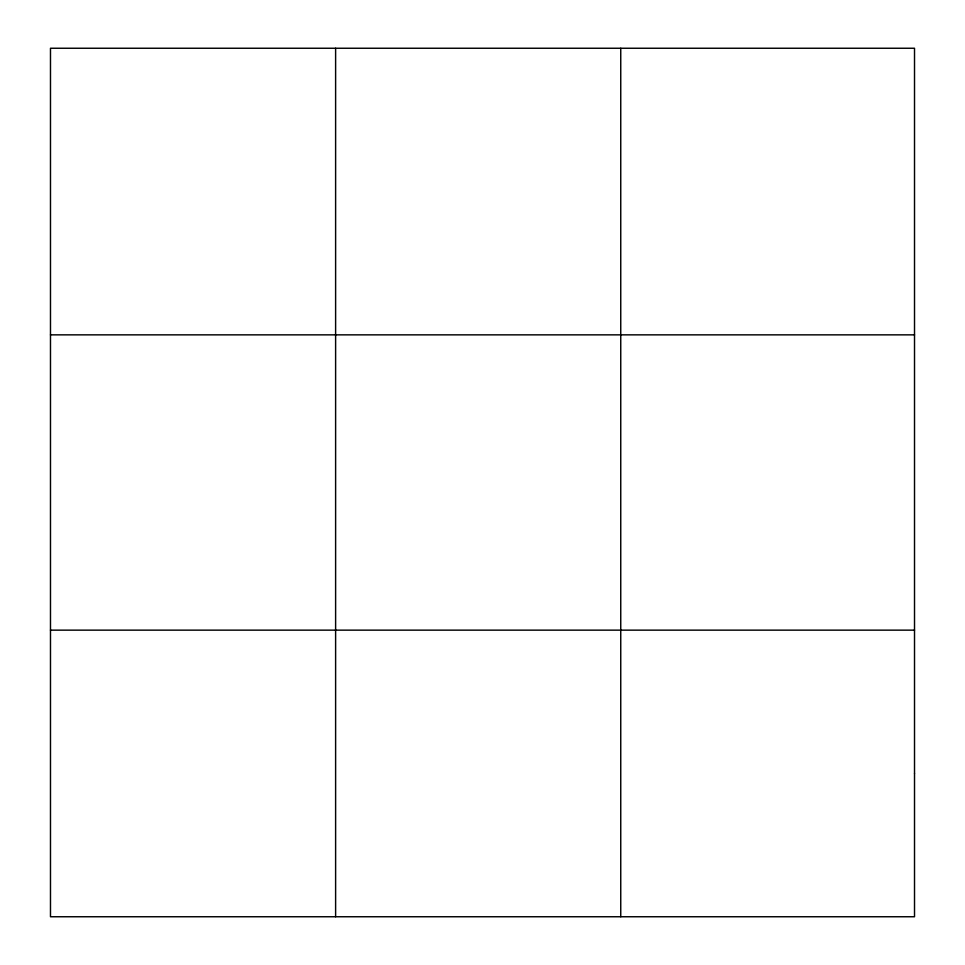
<?xml version="1.0" encoding="UTF-8"?>
<svg xmlns="http://www.w3.org/2000/svg" width="965" height="965" viewBox="0 0 965 965"><rect width="100%" height="100%" fill="white"/><g stroke="black" fill="none" stroke-linecap="round" stroke-linejoin="round"><path stroke-width="1.45" d="M335.615 916.75L335.615 48.25M620.748 916.75L620.748 48.25M50.482 334.855L914.518 334.855M50.482 630.145L914.518 630.145M914.518 773.448L914.518 916.75L50.482 916.75L50.482 48.25L914.518 48.25L914.518 773.448"/></g></svg>
